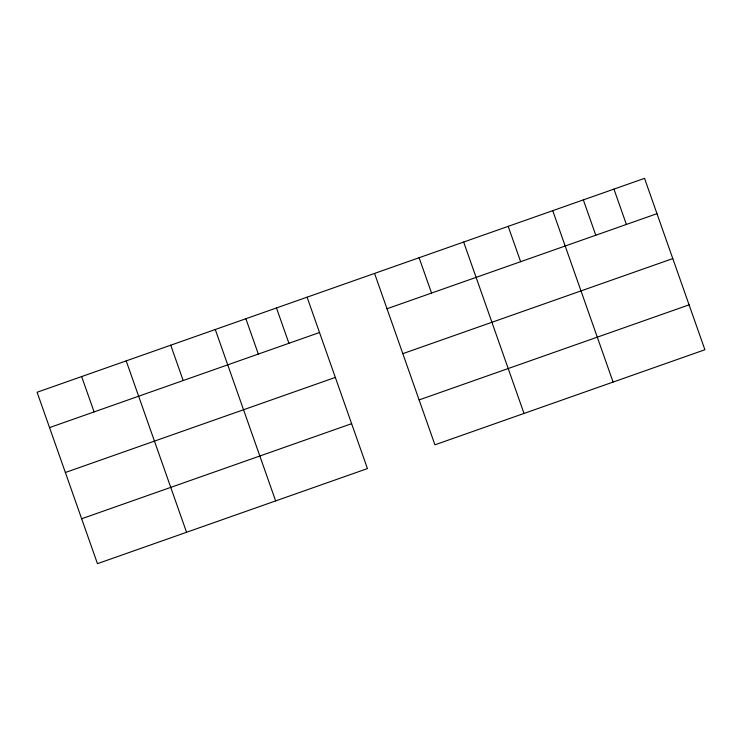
<?xml version="1.0" encoding="UTF-8"?>
<svg xmlns="http://www.w3.org/2000/svg" width="742" height="742" viewBox="0 0 742 742"><rect width="100%" height="100%" fill="white"/><g stroke="black" fill="none" stroke-linecap="round" stroke-linejoin="round"><path stroke-width="1.11" d="M49.547 427.596L319.524 332.518M387.009 308.755L656.985 213.677M65.361 472.496L335.338 377.418M402.823 353.656L672.799 258.587M81.648 518.76L351.625 423.682M419.109 399.919L689.086 304.841M613.94 189.117L626.387 224.455M583.342 199.895L595.789 235.233M552.744 210.663L613.105 382.074M508.196 226.356L520.643 261.694M463.657 242.04L524.019 413.442M419.109 257.724L431.556 293.071M374.562 273.418L434.923 444.82L704.9 349.742L644.538 178.34L37.1 392.258L97.462 563.66L367.438 468.582L307.077 297.18M276.478 307.958L288.926 343.296M245.88 318.726L258.327 354.073M215.282 329.504L275.644 500.906M170.734 345.188L183.181 380.535M126.196 360.881L186.557 532.283M81.648 376.565L94.095 411.912"/></g></svg>
